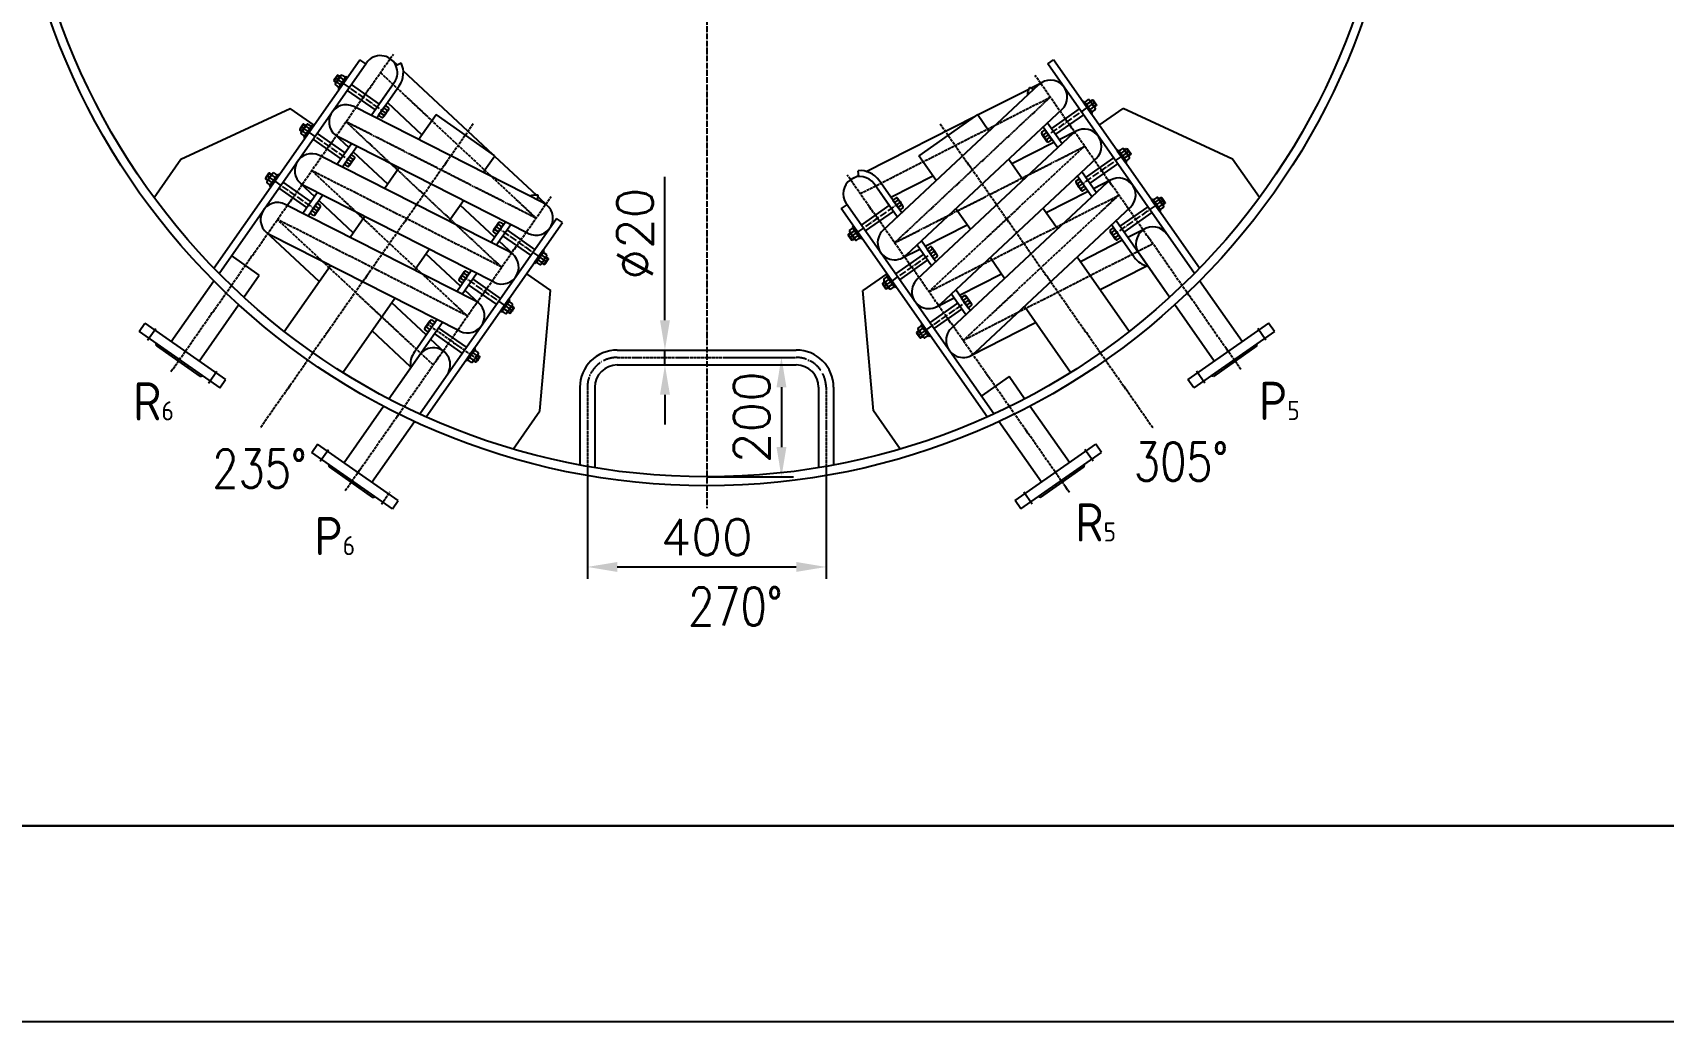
# Model space of a CAD drawing. Header units: millimetres. Extents: x 352 to 14123, y 79 to 19556.
# Drawn here: x 2579 to 5311, y 79 to 1736 of the extents above; entities that cross this region are included whole.
import ezdxf

# ---------------------------------------------------------------- set-up
doc = ezdxf.new("R2010")
doc.units = ezdxf.units.MM
doc.linetypes.add('ACAD_ISO04W100', pattern=[30.5, 24, -3, 0.5, -3])
doc.layers.add('1轮廓实线层', color=7, linetype='Continuous', lineweight=30)
for name, color, linetype in [('2细线层', 4, 'Continuous'), ('LAYER1', 1, 'ACAD_ISO04W100'), ('LAYER2', 2, 'Continuous'), ('LAYER3', 3, 'Continuous')]:
    doc.layers.add(name, color=color, linetype=linetype)
doc.styles.add('HZ', font='txt', dxfattribs={"bigfont": 'hztxt'})
doc.styles.get("Standard").update_dxf_attribs({"font": 'txt.shx', "bigfont": 'gbcbig.shx'})
doc.dimstyles.new('1', dxfattribs={"dimtxt": 60, "dimasz": 50, "dimexe": 20, "dimexo": 0, "dimgap": 20, "dimtad": 1, "dimdec": 0, "dimdsep": 46, "dimlunit": 6, "dimtxsty": 'HZ', "dimcen": 2.5, "dimclrt": 2, "dimadec": 0, "dimazin": 0, "dimtfac": 1, "dimtdec": 0, "dimtmove": 0, "dimatfit": 3, "dimfxl": 1, "dimtolj": 1, "dimtzin": 0, "dimarcsym": 0})

# ---------------------------------------------------------------- blocks, each defined once
blk = doc.blocks.new('*D23')
at = {"layer": 'DEFPOINTS', "color": 0, "linetype": 'ByBlock', "transparency": 16777216}
for p in [(3638.2, 1203.8), (3638.2, 1203.8), (3638.2, 1178.8)]:
    blk.add_point(p, dxfattribs=at)
at = {"layer": 'LAYER3', "color": 0, "linetype": 'ByBlock', "lineweight": -2, "transparency": 16777216}
for p, q in [((3638.2, 1253.8), (3638.2, 1493.8)), ((3638.2, 1203.8), (3658.2, 1203.8)), ((3638.2, 1178.8), (3638.2, 1203.8)), ((3638.2, 1178.8), (3658.2, 1178.8)), ((3638.2, 1128.8), (3638.2, 1078.8))]:
    blk.add_line(p, q, dxfattribs=at)
at = {"layer": 'LAYER3', "color": 0, "linetype": 'ByBlock', "transparency": 16777216}
for points in [[(3629.9, 1253.8), (3646.6, 1253.8), (3638.2, 1203.8)], [(3629.9, 1128.8), (3646.6, 1128.8), (3638.2, 1178.8)]]:
    blk.add_solid(points, dxfattribs=at)
at = {"layer": 'LAYER3', "color": 2, "linetype": 'ByBlock', "transparency": 16777216, "insert": (3588.2, 1398.8), "char_height": 60, "attachment_point": 5, "rotation": 90, "style": 'HZ'}
blk.add_mtext('\\A1;%%c20', dxfattribs=at)
blk = doc.blocks.new('*D24')
at = {"layer": 'DEFPOINTS', "color": 0, "linetype": 'ByBlock', "transparency": 16777216}
for p in [(3508.2, 1008.8), (3908.2, 1008.8), (3908.2, 840.3)]:
    blk.add_point(p, dxfattribs=at)
at = {"layer": 'LAYER3', "color": 0, "linetype": 'ByBlock', "lineweight": -2, "transparency": 16777216}
for p, q in [((3508.2, 1008.8), (3508.2, 820.3)), ((3908.2, 1008.8), (3908.2, 820.3)), ((3558.2, 840.3), (3858.2, 840.3))]:
    blk.add_line(p, q, dxfattribs=at)
at = {"layer": 'LAYER3', "color": 0, "linetype": 'ByBlock', "transparency": 16777216}
for points in [[(3558.2, 848.6), (3558.2, 832), (3508.2, 840.3)], [(3858.2, 848.6), (3858.2, 832), (3908.2, 840.3)]]:
    blk.add_solid(points, dxfattribs=at)
at = {"layer": 'LAYER3', "color": 2, "linetype": 'ByBlock', "transparency": 16777216, "insert": (3708.2, 890.3), "char_height": 60, "attachment_point": 5, "style": 'HZ'}
blk.add_mtext('\\A1;400', dxfattribs=at)
blk = doc.blocks.new('*D25')
at = {"layer": 'DEFPOINTS', "color": 0, "linetype": 'ByBlock', "transparency": 16777216}
for p in [(3744.2, 1191.3), (3708.2, 991.3), (3833.4, 991.3)]:
    blk.add_point(p, dxfattribs=at)
at = {"layer": 'LAYER3', "color": 0, "linetype": 'ByBlock', "lineweight": -2, "transparency": 16777216}
for p, q in [((3744.2, 1191.3), (3853.4, 1191.3)), ((3833.4, 1141.3), (3833.4, 1041.3)), ((3708.2, 991.3), (3853.4, 991.3))]:
    blk.add_line(p, q, dxfattribs=at)
at = {"layer": 'LAYER3', "color": 0, "linetype": 'ByBlock', "transparency": 16777216}
for points in [[(3825.1, 1141.3), (3841.8, 1141.3), (3833.4, 1191.3)], [(3825.1, 1041.3), (3841.8, 1041.3), (3833.4, 991.3)]]:
    blk.add_solid(points, dxfattribs=at)
at = {"layer": 'LAYER3', "color": 2, "linetype": 'ByBlock', "transparency": 16777216, "insert": (3783.4, 1091.3), "char_height": 60, "attachment_point": 5, "rotation": 90, "style": 'HZ'}
blk.add_mtext('\\A1;200', dxfattribs=at)

msp = doc.modelspace()

# ---------------------------------------------------------------- linework, layer by layer
at = {"layer": '1轮廓实线层'}
msp.add_line((1171.25655, 406.78891), (13795.01262, 406.78891), dxfattribs=at)
at = {"layer": '2细线层'}
msp.add_line((351.53213, 78.89914), (14122.90239, 78.89914), dxfattribs=at)
at = {"layer": 'LAYER1', "ltscale": 0.4}
msp.add_line((3708.20804, 3381.00148), (3708.20804, 939.07916), dxfattribs=at)
at = {"layer": 'LAYER1', "ltscale": 0.2}
for p, q in [((2810.64337, 1167.53379), (3183.23633, 1699.65167)), ((3161.47974, 1668.58005), (3422.18417, 1424.69031)), ((4603.31645, 1171.04169), (4258.24153, 1663.85975)), ((3965.41035, 1465.85177), (4283.7579, 1627.41859)), ((3317.06997, 1582.6788), (2959.95225, 1072.66184)), ((4099.34611, 1582.6788), (4456.46384, 1072.66184)), ((4341.11555, 1545.50338), (4080.41113, 1301.61365)), ((3046.47897, 1504.34193), (3307.18339, 1260.45219)), ((3364.82652, 1342.77511), (3046.47897, 1504.34193)), ((4316.24672, 964.80551), (3943.65377, 1496.92339)), ((3102.62562, 968.31341), (3447.70054, 1461.13147)), ((4080.41113, 1301.61365), (4398.75868, 1463.18047)), ((4398.47319, 1463.58818), (4137.76877, 1219.69844)), ((3250.11123, 1178.9447), (2989.12133, 1422.42672)), ((3307.46888, 1260.8599), (2989.12133, 1422.42672)), ((4455.83084, 1381.67298), (4137.76877, 1219.69844)), ((3239.26051, 1247.58118), (3326.43426, 1186.54147)), ((3558.20804, 1191.28186), (3858.20804, 1191.28186)), ((3508.20804, 1141.28186), (3508.20804, 1008.80669)), ((3908.20804, 1141.28186), (3908.20804, 1008.80669)), ((3163.13992, 945.77136), (3177.58161, 966.39624))]:
    msp.add_line(p, q, dxfattribs=at)
at = {"layer": 'LAYER1', "linetype": 'ACAD_ISO04W100', "ltscale": 0.5}
for p, q in [((3172.18772, 1599.7397), (3085.01397, 1660.77942)), ((4272.90718, 1558.7821), (4360.08093, 1619.82182)), ((3114.83008, 1517.8245), (3027.65633, 1578.86421)), ((4330.26483, 1476.8669), (4417.43857, 1537.90661)), ((3057.47243, 1435.9093), (2970.29869, 1496.94901)), ((4033.76146, 1452.36919), (3946.58771, 1391.32948)), ((4387.62247, 1394.95169), (4474.79622, 1455.99141)), ((3353.9758, 1411.41159), (3441.14955, 1350.37188)), ((4091.1191, 1370.45399), (4003.94536, 1309.41428)), ((3296.61816, 1329.49639), (3383.7919, 1268.45667)), ((4148.47675, 1288.53879), (4061.303, 1227.49907))]:
    msp.add_line(p, q, dxfattribs=at)
at = {"layer": 'LAYER1', "ltscale": 0.1}
for p, q in [((4283.7579, 1627.41859), (4023.05348, 1383.52885)), ((3103.83661, 1586.25713), (3364.54104, 1342.36739)), ((3422.18417, 1424.69031), (3103.83661, 1586.25713)), ((4023.05348, 1383.52885), (4341.40103, 1545.09567))]:
    msp.add_line(p, q, dxfattribs=at)
at = {"layer": 'LAYER1', "linetype": 'ACAD_ISO04W100', "ltscale": 2.5}
msp.add_line((3439.65448, 1351.41874), (3439.7003, 1351.38665), dxfattribs=at)
at = {"layer": 'LAYER1', "linetype": 'ACAD_ISO04W100'}
for p, q in [((2771.21993, 1220.1967), (2785.66162, 1240.82157)), ((4645.19615, 1220.1967), (4630.75446, 1240.82157)), ((2873.61393, 1148.49964), (2888.05563, 1169.12452)), ((4542.80215, 1148.49964), (4528.36046, 1169.12452)), ((3060.74591, 1017.46842), (3075.18761, 1038.09329)), ((4355.67017, 1017.46842), (4341.22848, 1038.09329)), ((4253.27616, 945.77136), (4238.83447, 966.39624))]:
    msp.add_line(p, q, dxfattribs=at)
at = {"layer": 'LAYER1'}
for centre, start, end in [((3558.20804, 1141.28186), 90, 180), ((3858.20804, 1141.28186), 0, 90)]:
    msp.add_arc(centre, 50, start, end, dxfattribs=at)
at = {"layer": 'LAYER2', "color": 0, "ltscale": 0.08}
for p, q in [((2882.53062, 1340.809), (3127.08814, 1690.07334)), ((2891.07434, 1332.08935), (3138.13391, 1684.92698)), ((2891.07434, 1332.08935), (3138.13391, 1684.92698)), ((3136.91796, 1683.19042), (3127.08814, 1690.07334)), ((3180.94993, 1689.39259), (3189.32014, 1681.56224)), ((3187.30951, 1680.62467), (3196.37259, 1684.85085)), ((3199.85236, 1671.70931), (3349.10757, 1532.08063)), ((4279.49812, 1683.19042), (4289.32795, 1690.07334)), ((4525.34174, 1332.08935), (4279.49812, 1683.19042)), ((4533.88547, 1340.809), (4289.32795, 1690.07334)), ((3089.3311, 1663.86041), (3083.59534, 1655.66889)), ((3083.59534, 1655.66889), (3083.84091, 1654.27616)), ((3090.72383, 1664.10598), (3083.84091, 1654.27616)), ((3087.11752, 1651.98185), (3083.84091, 1654.27616)), ((3087.6911, 1652.80101), (3084.41449, 1655.09531)), ((3086.04673, 1647.84853), (3091.69888, 1643.89085)), ((3094.8608, 1663.04041), (3086.25715, 1650.75313)), ((3086.50904, 1659.73256), (3086.46322, 1659.76465)), ((3088.91461, 1651.94429), (3094.56676, 1647.98662)), ((3090.72383, 1664.10598), (3089.3311, 1663.86041)), ((3093.42686, 1660.99253), (3090.15025, 1663.28683)), ((3104.31756, 1661.9122), (3090.55172, 1642.25255)), ((3092.5996, 1640.81861), (3090.55172, 1642.25255)), ((3094.00044, 1661.81168), (3090.72383, 1664.10598)), ((3106.36544, 1660.47826), (3092.5996, 1640.81861)), ((3094.65037, 1660.13581), (3100.30252, 1656.17814)), ((3097.51826, 1664.23157), (3103.1704, 1660.2739)), ((3106.36544, 1660.47826), (3104.31756, 1661.9122)), ((3112.7538, 1648.68043), (3159.44547, 1615.98657)), ((3146.01777, 1596.80983), (3184.82558, 1652.23312)), ((3155.02473, 1592.23864), (3193.0171, 1646.49735)), ((4264.28772, 1648.23113), (4003.58329, 1404.34139)), ((4162.11462, 1597.6429), (4247.77786, 1641.11845)), ((4255.91751, 1640.40078), (4248.86505, 1643.68939)), ((4250.93849, 1642.72253), (4270.85971, 1652.83289)), ((3105.87089, 1638.8506), (3152.56255, 1606.15675)), ((3169.9313, 1613.52742), (3158.45977, 1597.14438)), ((3175.58345, 1609.56974), (3169.9313, 1613.52742)), ((3173.36633, 1618.43315), (3231.0642, 1564.45664)), ((4338.72947, 1619.52066), (4340.77735, 1620.9546)), ((4338.72947, 1619.52066), (4352.4953, 1599.86101)), ((4340.77735, 1620.9546), (4354.54318, 1601.29495)), ((4347.57665, 1623.27397), (4341.9245, 1619.31629)), ((4350.44453, 1619.17821), (4344.79238, 1615.22053)), ((4350.2341, 1622.0828), (4358.83775, 1609.79552)), ((4351.09447, 1620.85408), (4354.37108, 1623.14838)), ((4351.66804, 1620.03492), (4354.94465, 1622.32923)), ((4354.37108, 1623.14838), (4355.7638, 1622.90281)), ((4354.37108, 1623.14838), (4361.25399, 1613.31856)), ((4355.7638, 1622.90281), (4361.49957, 1614.71129)), ((4357.40381, 1611.8434), (4360.68042, 1614.13771)), ((4357.97739, 1611.02425), (4361.25399, 1613.31856)), ((4358.58586, 1618.77496), (4358.63169, 1618.80705)), ((4361.49957, 1614.71129), (4361.25399, 1613.31856)), ((2827.19614, 1523.30021), (3010.42255, 1608.74008)), ((3050.4922, 1580.68301), (3010.42255, 1608.74008)), ((3435.08236, 1450.10461), (3116.73481, 1611.67143)), ((3164.11192, 1593.1867), (3158.45977, 1597.14438)), ((3166.9798, 1597.28246), (3161.32765, 1601.24014)), ((3175.37302, 1606.66515), (3166.76937, 1594.37786)), ((3172.71556, 1605.47398), (3167.06341, 1609.43166)), ((3174.51265, 1605.43642), (3167.62974, 1595.60659)), ((3225.4799, 1556.48144), (3254.68753, 1598.19425)), ((3352.98578, 1529.36508), (3254.68753, 1598.19425)), ((3975.59402, 1502.98051), (4157.85035, 1595.47871)), ((4303.22809, 1606.60605), (4042.52367, 1362.71631)), ((4161.72855, 1598.19425), (4063.43031, 1529.36508)), ((4181.15084, 1570.45634), (4161.72855, 1598.19425)), ((4332.3411, 1607.72283), (4285.64943, 1575.02897)), ((4339.22402, 1597.893), (4292.53235, 1565.19915)), ((4356.1803, 1610.98669), (4350.52815, 1607.02901)), ((4352.4953, 1599.86101), (4354.54318, 1601.29495)), ((4359.04818, 1606.89093), (4353.39603, 1602.93325)), ((4365.92388, 1580.68301), (4405.99353, 1608.74008)), ((4589.21994, 1523.30021), (4405.99353, 1608.74008)), ((3031.97346, 1581.9452), (3026.23769, 1573.75368)), ((3026.23769, 1573.75368), (3026.48327, 1572.36096)), ((3033.36618, 1582.19078), (3026.48327, 1572.36096)), ((3029.75988, 1570.06665), (3026.48327, 1572.36096)), ((3030.33345, 1570.8858), (3027.05684, 1573.18011)), ((3028.68908, 1565.93333), (3034.34123, 1561.97565)), ((3037.50316, 1581.1252), (3028.89951, 1568.83792)), ((3029.1514, 1577.81736), (3029.10557, 1577.84944)), ((3031.55697, 1570.02909), (3037.20911, 1566.07141)), ((3033.36618, 1582.19078), (3031.97346, 1581.9452)), ((3036.06922, 1579.07732), (3032.79261, 1581.37163)), ((3046.95991, 1579.997), (3033.19408, 1560.33735)), ((3035.24196, 1558.90341), (3033.19408, 1560.33735)), ((3036.64279, 1579.89647), (3033.36618, 1582.19078)), ((3049.00779, 1578.56305), (3035.24196, 1558.90341)), ((3037.29273, 1578.22061), (3042.94488, 1574.26293)), ((3040.16061, 1582.31637), (3045.81276, 1578.35869)), ((3049.00779, 1578.56305), (3046.95991, 1579.997)), ((3055.39616, 1566.76522), (3102.08783, 1534.07137)), ((3084.36643, 1565.44459), (3108.34713, 1543.01058)), ((3409.28597, 1399.27601), (3090.93842, 1560.84283)), ((4321.64536, 1566.31592), (4060.94094, 1322.42618)), ((4269.51146, 1568.61214), (4275.16361, 1572.56981)), ((4269.72189, 1565.70754), (4278.32553, 1553.42026)), ((4270.58225, 1564.47881), (4277.46517, 1554.64899)), ((4296.20635, 1542.51766), (4271.87132, 1577.27169)), ((4272.37934, 1564.51638), (4278.03149, 1568.47405)), ((4275.16361, 1572.56981), (4286.63514, 1556.18677)), ((4278.11511, 1556.32486), (4283.76725, 1560.28253)), ((4303.58243, 1549.418), (4279.24739, 1584.17203)), ((4328.18228, 1570.89985), (4298.96064, 1556.0186)), ((3048.51324, 1556.9354), (3095.20491, 1524.24154)), ((3088.66012, 1514.89462), (3112.99516, 1549.64866)), ((3097.66709, 1510.32343), (3122.00213, 1545.07747)), ((3112.57365, 1531.61221), (3101.10212, 1515.22917)), ((3118.2258, 1527.65453), (3112.57365, 1531.61221)), ((3115.7232, 1536.11024), (3173.42107, 1482.13372)), ((4289.96175, 1551.43588), (4219.56976, 1515.58844)), ((4280.98299, 1552.2291), (4286.63514, 1556.18677)), ((4396.08711, 1537.60545), (4398.13499, 1539.03939)), ((4396.08711, 1537.60545), (4409.85294, 1517.9458)), ((4398.13499, 1539.03939), (4411.90082, 1519.37974)), ((4404.93429, 1541.35877), (4399.28214, 1537.40109)), ((4407.80217, 1537.26301), (4402.15003, 1533.30533)), ((4407.59175, 1540.1676), (4416.19539, 1527.88032)), ((4408.45211, 1538.93887), (4411.72872, 1541.23318)), ((4409.02569, 1538.11972), (4412.3023, 1540.41403)), ((4411.72872, 1541.23318), (4418.61164, 1531.40335)), ((4411.72872, 1541.23318), (4413.12145, 1540.9876)), ((4413.12145, 1540.9876), (4418.85721, 1532.79608)), ((4414.76145, 1529.9282), (4418.03806, 1532.22251)), ((4415.33503, 1529.10905), (4418.61164, 1531.40335)), ((4415.9435, 1536.85975), (4415.98933, 1536.89184)), ((4418.85721, 1532.79608), (4418.61164, 1531.40335)), ((2782.31739, 1459.20671), (2827.19614, 1523.30021)), ((3377.72471, 1368.18941), (3059.37716, 1529.75623)), ((3106.75427, 1511.27149), (3101.10212, 1515.22917)), ((3109.62216, 1515.36725), (3103.97001, 1519.32493)), ((3118.01537, 1524.74994), (3109.41173, 1512.46266)), ((3115.35792, 1523.55877), (3109.70577, 1527.51645)), ((3117.15501, 1523.52121), (3110.27209, 1513.69139)), ((3168.12226, 1474.56623), (3192.4573, 1509.32027)), ((3333.56348, 1501.62717), (3352.98578, 1529.36508)), ((3352.59971, 1528.81372), (3422.75193, 1463.18612)), ((3962.92642, 1494.24332), (3962.05486, 1504.20527)), ((4092.63794, 1487.65226), (4063.43031, 1529.36508)), ((4360.58574, 1524.69085), (4099.88131, 1280.80111)), ((4238.50849, 1488.54114), (4214.17345, 1523.29518)), ((4389.69874, 1525.80762), (4343.00708, 1493.11377)), ((4396.58166, 1515.9778), (4349.89, 1483.28394)), ((4413.53794, 1529.07149), (4407.88579, 1525.11381)), ((4409.85294, 1517.9458), (4411.90082, 1519.37974)), ((4416.40582, 1524.97573), (4410.75367, 1521.01805)), ((4634.09869, 1459.20671), (4589.21994, 1523.30021)), ((2974.61581, 1500.03), (2968.88005, 1491.83848)), ((2968.88005, 1491.83848), (2969.12562, 1490.44575)), ((2976.00854, 1500.27558), (2969.12562, 1490.44575)), ((2972.40223, 1488.15145), (2969.12562, 1490.44575)), ((2972.97581, 1488.9706), (2969.6992, 1491.2649)), ((2971.33144, 1484.01812), (2976.98359, 1480.06045)), ((2980.14551, 1499.21), (2971.54187, 1486.92272)), ((2971.79376, 1495.90215), (2971.74793, 1495.93424)), ((2974.19932, 1488.11388), (2979.85147, 1484.15621)), ((2976.00854, 1500.27558), (2974.61581, 1500.03)), ((2978.71157, 1497.16212), (2975.43496, 1499.45642)), ((2989.60227, 1498.08179), (2975.83644, 1478.42214)), ((2977.88432, 1476.9882), (2975.83644, 1478.42214)), ((2979.28515, 1497.98127), (2976.00854, 1500.27558)), ((2991.65015, 1496.64785), (2977.88432, 1476.9882)), ((2979.93509, 1496.3054), (2985.58724, 1492.34773)), ((2982.80297, 1500.40116), (2988.45512, 1496.44349)), ((2991.65015, 1496.64785), (2989.60227, 1498.08179)), ((2998.03852, 1484.85002), (3044.73018, 1452.15616)), ((3027.00878, 1483.52939), (3050.98948, 1461.09537)), ((3351.92833, 1317.36081), (3033.58078, 1478.92762)), ((3952.51216, 1491.26607), (3962.73306, 1496.45335)), ((4015.15988, 1444.49032), (3988.75619, 1482.1987)), ((4027.56399, 1426.7754), (3988.75619, 1482.1987)), ((4034.94007, 1433.67574), (3996.94771, 1487.93446)), ((4016.59847, 1459.87026), (4087.05364, 1495.62746)), ((4379.003, 1484.40072), (4118.29858, 1240.51098)), ((4326.8691, 1486.69693), (4332.52125, 1490.65461)), ((4327.07953, 1483.79234), (4335.68318, 1471.50506)), ((4327.93989, 1482.56361), (4334.82281, 1472.73379)), ((4353.564, 1460.60245), (4329.22896, 1495.35649)), ((4329.73698, 1482.60117), (4335.38913, 1486.55885)), ((4332.52125, 1490.65461), (4343.99278, 1474.27157)), ((4335.47275, 1474.40965), (4341.1249, 1478.36733)), ((4360.94007, 1467.50279), (4336.60503, 1502.25683)), ((4385.53993, 1488.98465), (4356.31828, 1474.1034)), ((2991.1556, 1475.0202), (3037.84727, 1442.32634)), ((3031.30248, 1432.97942), (3055.63752, 1467.73345)), ((3040.30945, 1428.40823), (3064.64448, 1463.16226)), ((3055.21601, 1449.69701), (3043.74448, 1433.31397)), ((3060.86816, 1445.73933), (3055.21601, 1449.69701)), ((3058.36556, 1454.19503), (3116.06342, 1400.21851)), ((3276.20584, 1419.71197), (3300.54088, 1454.466)), ((3424.86146, 1455.29189), (3425.53966, 1463.04381)), ((3425.34027, 1460.76472), (3441.65435, 1445.50285)), ((4189.12409, 1096.66721), (3942.06452, 1449.50484)), ((4025.68566, 1458.9222), (4020.03351, 1454.96452)), ((4020.03351, 1454.96452), (4031.50504, 1438.58148)), ((4028.55354, 1454.82644), (4022.90139, 1450.86876)), ((4028.34311, 1457.73103), (4036.94676, 1445.44375)), ((4029.20348, 1456.50231), (4036.08639, 1446.67248)), ((4347.31939, 1469.52067), (4276.92741, 1433.67324)), ((4338.34063, 1470.31389), (4343.99278, 1474.27157)), ((4455.49263, 1457.12419), (4469.25847, 1437.46454)), ((4462.29194, 1459.44356), (4456.63979, 1455.48588)), ((4465.15982, 1455.3478), (4459.50767, 1451.39012)), ((4464.94939, 1458.2524), (4473.55304, 1445.96511)), ((4465.80976, 1457.02367), (4469.08636, 1459.31797)), ((4466.38333, 1456.20452), (4469.65994, 1458.49882)), ((4469.08636, 1459.31797), (4470.47909, 1459.0724)), ((4469.08636, 1459.31797), (4475.96928, 1449.48815)), ((4470.47909, 1459.0724), (4476.21486, 1450.88088)), ((4472.1191, 1448.013), (4475.3957, 1450.3073)), ((4472.69267, 1447.19384), (4475.96928, 1449.48815)), ((4473.30115, 1454.94455), (4473.34697, 1454.97664)), ((4476.21486, 1450.88088), (4475.96928, 1449.48815)), ((3320.36707, 1286.2742), (3002.01952, 1447.84102)), ((3049.39663, 1429.35629), (3043.74448, 1433.31397)), ((3052.26451, 1433.45205), (3046.61236, 1437.40973)), ((3060.65773, 1442.83474), (3052.05408, 1430.54746)), ((3058.00028, 1441.64357), (3052.34813, 1445.60125)), ((3059.79737, 1441.60601), (3052.91445, 1431.77618)), ((3110.76461, 1392.65103), (3135.09965, 1427.40506)), ((3227.292, 1096.66721), (3456.72257, 1424.32803)), ((3352.90561, 1392.87298), (3295.14456, 1446.75927)), ((3466.55239, 1417.44511), (3456.72257, 1424.32803)), ((3943.28047, 1447.76829), (3933.45064, 1440.88537)), ((4178.00816, 1091.62104), (3933.45064, 1440.88537)), ((3967.44463, 1413.25829), (4014.13629, 1445.95215)), ((3974.32754, 1403.42847), (4021.01921, 1436.12233)), ((4034.2893, 1446.63492), (4028.63715, 1442.67724)), ((4037.15718, 1442.53916), (4031.50504, 1438.58148)), ((4149.99558, 1405.73706), (4125.66054, 1440.49109)), ((4417.94338, 1442.77564), (4157.23896, 1198.8859)), ((4295.86613, 1406.62594), (4271.53109, 1441.37997)), ((4447.05639, 1443.89242), (4400.36472, 1411.19856)), ((4453.93931, 1434.06259), (4407.24764, 1401.36874)), ((4470.89558, 1447.15628), (4465.24343, 1443.1986)), ((4467.21059, 1436.0306), (4469.25847, 1437.46454)), ((4473.76346, 1443.06052), (4468.11132, 1439.10284)), ((3058.80328, 1318.44256), (2969.67989, 1401.58732)), ((3294.57069, 1235.4456), (2976.22314, 1397.01242)), ((3238.40792, 1091.62104), (3466.55239, 1417.44511)), ((3346.66101, 1383.95477), (3370.99605, 1418.7088)), ((3350.58008, 1401.58156), (3356.23223, 1397.62388)), ((3359.39415, 1416.77343), (3350.7905, 1404.48615)), ((3358.53379, 1415.5447), (3351.65087, 1405.71488)), ((3353.44796, 1405.67732), (3359.10011, 1401.71964)), ((3355.66797, 1379.38358), (3380.00301, 1414.13761)), ((3367.70375, 1414.00692), (3356.23223, 1397.62388)), ((3359.18372, 1413.86884), (3364.83587, 1409.91116)), ((3362.0516, 1417.9646), (3367.70375, 1414.00692)), ((3413.40972, 1362.47087), (3366.71805, 1395.16472)), ((3420.29264, 1372.30069), (3373.60097, 1404.99455)), ((3945.41465, 1397.83274), (3945.16907, 1396.44001)), ((3945.16907, 1396.44001), (3950.90484, 1388.24849)), ((3948.69126, 1400.12704), (3945.41465, 1397.83274)), ((3945.41465, 1397.83274), (3952.29757, 1388.00291)), ((3949.26483, 1399.30789), (3945.98823, 1397.01359)), ((3947.62047, 1404.26037), (3953.27262, 1408.21804)), ((3947.83089, 1401.35577), (3956.43454, 1389.06849)), ((3950.48835, 1400.16461), (3956.1405, 1404.12228)), ((3954.17334, 1411.29029), (3952.12546, 1409.85635)), ((3952.12546, 1409.85635), (3965.8913, 1390.1967)), ((3954.17334, 1411.29029), (3967.93918, 1391.63064)), ((3956.22411, 1391.97309), (3961.87626, 1395.93076)), ((4074.2416, 1377.54734), (4144.69677, 1413.30454)), ((4384.22675, 1404.78173), (4389.8789, 1408.73941)), ((4384.43717, 1401.87713), (4393.04082, 1389.58985)), ((4385.29754, 1400.64841), (4392.18046, 1390.81858)), ((4424.29348, 1359.59028), (4386.5866, 1413.44129)), ((4387.09463, 1400.68597), (4392.74678, 1404.64364)), ((4389.8789, 1408.73941), (4401.35042, 1392.35636)), ((4392.83039, 1392.49445), (4398.48254, 1396.45212)), ((4483.73624, 1292.13169), (4393.96268, 1420.34163)), ((4442.89757, 1407.06944), (4413.67593, 1392.18819)), ((3218.8482, 1337.79676), (3243.18323, 1372.5508)), ((3384.26796, 1363.6145), (3360.28976, 1385.98418)), ((3435.6118, 1368.89875), (3421.84596, 1349.2391)), ((3433.56392, 1370.33269), (3435.6118, 1368.89875)), ((3440.11679, 1363.30276), (3434.46465, 1367.26044)), ((3948.08278, 1392.37634), (3948.03696, 1392.34425)), ((3950.90484, 1388.24849), (3952.29757, 1388.00291)), ((3955.0006, 1391.11637), (3951.72399, 1388.82207)), ((3955.57418, 1390.29722), (3952.29757, 1388.00291)), ((3959.092, 1387.87733), (3964.74414, 1391.835)), ((3967.93918, 1391.63064), (3965.8913, 1390.1967)), ((4035.95167, 1358.11455), (4065.23464, 1372.97615)), ((4084.92164, 1344.8602), (4060.5866, 1379.61424)), ((4092.29771, 1351.76054), (4067.96268, 1386.51458)), ((4083.0433, 1377.007), (4077.39115, 1373.04932)), ((4077.39115, 1373.04932), (4088.86268, 1356.66628)), ((4085.91118, 1372.91124), (4080.25903, 1368.95356)), ((4085.70075, 1375.81583), (4094.3044, 1363.52855)), ((4086.56112, 1374.5871), (4093.44404, 1364.75728)), ((4404.67704, 1387.60547), (4334.28505, 1351.75803)), ((4395.69827, 1388.39869), (4401.35042, 1392.35636)), ((2958.63562, 1329.20039), (2911.94396, 1361.89425)), ((3000.3444, 1234.95462), (3077.74201, 1345.48986)), ((3295.54797, 1310.95778), (3237.78692, 1364.84406)), ((3419.79808, 1350.67304), (3421.84596, 1349.2391)), ((3428.64527, 1346.91972), (3422.99312, 1350.8774)), ((3431.51315, 1351.01548), (3425.861, 1354.97316)), ((3439.90637, 1360.39817), (3431.30272, 1348.11089)), ((3437.24891, 1359.207), (3431.59676, 1363.16468)), ((3432.16309, 1349.33962), (3435.43969, 1347.04531)), ((3432.73666, 1350.15877), (3436.01327, 1347.86446)), ((3442.32261, 1356.87514), (3435.43969, 1347.04531)), ((3436.83242, 1347.29089), (3435.43969, 1347.04531)), ((3442.56819, 1355.48241), (3436.83242, 1347.29089)), ((3438.47243, 1358.35029), (3441.74903, 1356.05598)), ((3439.046, 1359.16944), (3442.32261, 1356.87514)), ((3442.32261, 1356.87514), (3442.56819, 1355.48241)), ((4024.80227, 1331.34309), (4071.49394, 1364.03695)), ((4031.68519, 1321.51327), (4078.37685, 1354.20712)), ((4091.64695, 1364.71972), (4085.9948, 1360.76204)), ((4094.51483, 1360.62396), (4088.86268, 1356.66628)), ((4207.35322, 1323.82185), (4183.01819, 1358.57589)), ((4416.07168, 1234.95462), (4328.88874, 1359.46477)), ((4445.69844, 1344.53022), (4367.30121, 1304.60607)), ((4483.73624, 1292.13169), (4432.485, 1365.32605)), ((2811.0526, 1217.80645), (2882.33219, 1319.60426)), ((2932.67984, 1292.13169), (2958.63562, 1329.20039)), ((3289.30336, 1302.03956), (3313.6384, 1336.7936)), ((3293.22243, 1319.66635), (3298.87458, 1315.70868)), ((3302.03651, 1334.85823), (3293.43286, 1322.57095)), ((3301.17614, 1333.6295), (3294.29322, 1323.79968)), ((3296.09031, 1323.76211), (3301.74246, 1319.80444)), ((3298.31033, 1297.46837), (3322.64537, 1332.22241)), ((3310.34611, 1332.09172), (3298.87458, 1315.70868)), ((3301.82608, 1331.95363), (3307.47823, 1327.99596)), ((3304.69396, 1336.04939), (3310.34611, 1332.09172)), ((3356.05207, 1280.55566), (3309.36041, 1313.24952)), ((3362.93499, 1290.38549), (3316.24332, 1323.07934)), ((3406.3695, 1331.49504), (3446.43916, 1303.43796)), ((4010.04658, 1331.49504), (3969.97692, 1303.43796)), ((4002.77229, 1315.91753), (4002.52672, 1314.52481)), ((4002.52672, 1314.52481), (4008.26248, 1306.33329)), ((4006.0489, 1318.21184), (4002.77229, 1315.91753)), ((4002.77229, 1315.91753), (4009.65521, 1306.08771)), ((4006.62248, 1317.39269), (4003.34587, 1315.09838)), ((4004.97811, 1322.34516), (4010.63026, 1326.30284)), ((4005.18854, 1319.44057), (4013.79218, 1307.15329)), ((4007.84599, 1318.2494), (4013.49814, 1322.20708)), ((4011.53099, 1329.37508), (4009.48311, 1327.94114)), ((4009.48311, 1327.94114), (4023.24894, 1308.28149)), ((4011.53099, 1329.37508), (4025.29682, 1309.71544)), ((4013.58176, 1310.05788), (4019.23391, 1314.01556)), ((4131.59924, 1295.63214), (4202.05441, 1331.38934)), ((4605.36348, 1217.80645), (4534.08389, 1319.60426)), ((3098.64265, 1166.12545), (3185.82559, 1290.63559)), ((3326.91031, 1281.6993), (3302.93212, 1304.06897)), ((3378.25415, 1286.98354), (3364.48832, 1267.32389)), ((3376.20627, 1288.41748), (3378.25415, 1286.98354)), ((3382.75915, 1281.38756), (3377.107, 1285.34524)), ((3428.81906, 1102.03931), (3446.43916, 1303.43796)), ((3987.59702, 1102.03931), (3969.97692, 1303.43796)), ((4005.44043, 1310.46113), (4005.3946, 1310.42905)), ((4008.26248, 1306.33329), (4009.65521, 1306.08771)), ((4012.35824, 1309.20117), (4009.08163, 1306.90686)), ((4012.93182, 1308.38202), (4009.65521, 1306.08771)), ((4016.44964, 1305.96212), (4022.10179, 1309.9198)), ((4025.29682, 1309.71544), (4023.24894, 1308.28149)), ((4093.30932, 1276.19935), (4122.59228, 1291.06095)), ((4142.27928, 1262.945), (4117.94424, 1297.69903)), ((4149.65536, 1269.84534), (4125.32032, 1304.59937)), ((4140.40094, 1295.09179), (4134.74879, 1291.13411)), ((4134.74879, 1291.13411), (4146.22032, 1274.75107)), ((4143.26883, 1290.99603), (4137.61668, 1287.03835)), ((4143.0584, 1293.90063), (4151.66204, 1281.61334)), ((4143.91876, 1292.6719), (4150.80168, 1282.84207)), ((2857.74426, 1185.1126), (2924.00477, 1279.74241)), ((3362.44044, 1268.75783), (3364.48832, 1267.32389)), ((3371.28762, 1265.00452), (3365.63547, 1268.9622)), ((3374.1555, 1269.10028), (3368.50336, 1273.05796)), ((3382.54872, 1278.48297), (3373.94508, 1266.19569)), ((3379.89127, 1277.2918), (3374.23912, 1281.24948)), ((3374.80544, 1267.42441), (3378.08205, 1265.13011)), ((3375.37902, 1268.24357), (3378.65563, 1265.94926)), ((3384.96497, 1274.95993), (3378.08205, 1265.13011)), ((3379.47478, 1265.37568), (3378.08205, 1265.13011)), ((3385.21054, 1273.5672), (3379.47478, 1265.37568)), ((3381.11478, 1276.43509), (3384.39139, 1274.14078)), ((3381.68836, 1277.25424), (3384.96497, 1274.95993)), ((3382.29683, 1269.50353), (3382.34266, 1269.47144)), ((3384.96497, 1274.95993), (3385.21054, 1273.5672)), ((4082.15991, 1249.42789), (4128.85158, 1282.12174)), ((4089.04283, 1239.59806), (4135.7345, 1272.29192)), ((4149.00459, 1282.80451), (4143.35244, 1278.84683)), ((4151.87247, 1278.70875), (4146.22032, 1274.75107)), ((4317.77344, 1166.12545), (4240.37583, 1276.66069)), ((4558.67182, 1185.1126), (4492.41131, 1279.74241)), ((4558.67182, 1185.1126), (4492.41131, 1279.74241)), ((2757.06759, 1234.854), (2766.81839, 1248.77958)), ((2757.06759, 1234.854), (2892.22768, 1140.21388)), ((2766.81839, 1248.77958), (2901.97848, 1154.13947)), ((3211.74297, 1175.76246), (3147.41312, 1235.7769)), ((3175.51416, 1122.09727), (3265.28772, 1250.3072)), ((3218.57388, 1201.02739), (3256.28076, 1254.87839)), ((3235.86479, 1237.75115), (3241.51694, 1233.79347)), ((3244.67886, 1252.94302), (3236.07522, 1240.65574)), ((3243.8185, 1251.7143), (3236.93558, 1241.88447)), ((3238.73267, 1241.84691), (3244.38482, 1237.88923)), ((3252.98847, 1250.17651), (3241.51694, 1233.79347)), ((3244.46844, 1250.03843), (3250.12058, 1246.08075)), ((3247.33632, 1254.13419), (3252.98847, 1250.17651)), ((3298.69443, 1198.64046), (3252.00276, 1231.33432)), ((3305.57735, 1208.47028), (3258.88568, 1241.16414)), ((4060.12994, 1234.00233), (4059.88436, 1232.6096)), ((4059.88436, 1232.6096), (4065.62013, 1224.41808)), ((4063.40655, 1236.29664), (4060.12994, 1234.00233)), ((4060.12994, 1234.00233), (4067.01285, 1224.17251)), ((4063.98012, 1235.47748), (4060.70351, 1233.18318)), ((4062.33575, 1240.42996), (4067.9879, 1244.38764)), ((4062.54618, 1237.52536), (4071.14983, 1225.23808)), ((4065.20364, 1236.3342), (4070.85578, 1240.29187)), ((4068.88863, 1247.45988), (4066.84075, 1246.02594)), ((4066.84075, 1246.02594), (4080.60658, 1226.36629)), ((4068.88863, 1247.45988), (4082.65446, 1227.80023)), ((4070.9394, 1228.14268), (4076.59155, 1232.10035)), ((4259.31455, 1249.61339), (4150.70203, 1194.30197)), ((4649.59769, 1248.77958), (4514.43761, 1154.13947)), ((4659.34849, 1234.854), (4524.18841, 1140.21388)), ((4659.34849, 1234.854), (4649.59769, 1248.77958)), ((2786.47464, 1210.60064), (2785.73791, 1214.77882)), ((2786.47464, 1210.60064), (2859.37917, 1159.55233)), ((3269.55267, 1199.7841), (3245.57448, 1222.15377)), ((3320.89651, 1205.06834), (3307.13068, 1185.40869)), ((3318.84863, 1206.50228), (3320.89651, 1205.06834)), ((3325.40151, 1199.47236), (3319.74936, 1203.43003)), ((3558.20804, 1203.78186), (3858.20804, 1203.78186)), ((4062.79807, 1228.54593), (4062.75224, 1228.51384)), ((4065.62013, 1224.41808), (4067.01285, 1224.17251)), ((4069.71589, 1227.28596), (4066.43928, 1224.99166)), ((4070.28946, 1226.46681), (4067.01285, 1224.17251)), ((4073.80728, 1224.04692), (4079.45943, 1228.00459)), ((4082.65446, 1227.80023), (4080.60658, 1226.36629)), ((4629.94145, 1210.60064), (4557.03691, 1159.55233)), ((4629.94145, 1210.60064), (4630.67817, 1214.77882)), ((3175.51416, 1122.09727), (3226.7654, 1195.29163)), ((3305.0828, 1186.84263), (3307.13068, 1185.40869)), ((3313.92998, 1183.08931), (3308.27783, 1187.04699)), ((3316.79786, 1187.18507), (3311.14571, 1191.14275)), ((3325.19108, 1196.56776), (3316.58743, 1184.28048)), ((3322.53363, 1195.3766), (3316.88148, 1199.33427)), ((3317.4478, 1185.50921), (3320.72441, 1183.2149)), ((3318.02137, 1186.32836), (3321.29798, 1184.03406)), ((3327.60732, 1193.04473), (3320.72441, 1183.2149)), ((3322.11713, 1183.46048), (3320.72441, 1183.2149)), ((3327.8529, 1191.652), (3322.11713, 1183.46048)), ((3323.75714, 1194.51988), (3327.03375, 1192.22558)), ((3324.33072, 1195.33903), (3327.60732, 1193.04473)), ((3324.93919, 1187.58833), (3324.98502, 1187.55624)), ((3327.60732, 1193.04473), (3327.8529, 1191.652)), ((3558.20804, 1178.78186), (3858.20804, 1178.78186)), ((2859.37917, 1159.55233), (2863.55735, 1160.28906)), ((2892.22768, 1140.21388), (2901.97848, 1154.13947)), ((4214.94614, 1159.16597), (4168.25447, 1126.47211)), ((4240.90192, 1122.09727), (4214.94614, 1159.16597)), ((4524.18841, 1140.21388), (4514.43761, 1154.13947)), ((4557.03691, 1159.55233), (4552.85873, 1160.28906)), ((3495.70804, 1141.28186), (3495.70804, 1011.08553)), ((3520.70804, 1141.28186), (3520.70804, 1006.67014)), ((3895.70804, 1141.28186), (3895.70804, 1006.67014)), ((3920.70804, 1141.28186), (3920.70804, 1011.08553)), ((3100.57858, 1015.07818), (3166.83909, 1109.70798)), ((3100.57858, 1015.07818), (3166.83909, 1109.70798)), ((3383.94031, 1037.94581), (3428.81906, 1102.03931)), ((4032.47577, 1037.94581), (3987.59702, 1102.03931)), ((4315.8375, 1015.07818), (4249.57699, 1109.70798)), ((3147.27025, 982.38432), (3218.54984, 1084.18212)), ((4269.14583, 982.38432), (4197.86624, 1084.18212)), ((3046.59358, 1032.12572), (3056.34437, 1046.0513)), ((3191.50446, 951.41119), (3056.34437, 1046.0513)), ((4224.91162, 951.41119), (4360.07171, 1046.0513)), ((4369.82251, 1032.12572), (4360.07171, 1046.0513)), ((3181.75366, 937.48561), (3046.59358, 1032.12572)), ((3076.00062, 1007.87236), (3075.2639, 1012.05054)), ((4234.66242, 937.48561), (4369.82251, 1032.12572)), ((4340.41546, 1007.87236), (4341.15219, 1012.05054)), ((3148.90516, 956.82405), (3076.00062, 1007.87236)), ((4267.51093, 956.82405), (4340.41546, 1007.87236)), ((3148.90516, 956.82405), (3153.08334, 957.56078)), ((4267.51093, 956.82405), (4263.33274, 957.56078)), ((3181.75366, 937.48561), (3191.50446, 951.41119)), ((4234.66242, 937.48561), (4224.91162, 951.41119))]:
    msp.add_line(p, q, dxfattribs=at)
at = {"layer": 'LAYER2'}
for p, q in [((3158.42189, 1614.52474), (3184.82558, 1652.23312)), ((4453.44475, 1455.69025), (4455.49263, 1457.12419)), ((4453.44475, 1455.69025), (4467.21059, 1436.0306)), ((3433.56392, 1370.33269), (3419.79808, 1350.67304)), ((3376.20627, 1288.41748), (3362.44044, 1268.75783)), ((3238.19032, 1229.04257), (3180.42928, 1282.92886)), ((3318.84863, 1206.50228), (3305.0828, 1186.84263))]:
    msp.add_line(p, q, dxfattribs=at)
at = {"layer": 'LAYER2', "color": 0, "ltscale": 0.08}
for radius in [1165, 1150]:
    msp.add_circle((3708.20804, 2141.28186), radius, dxfattribs=at)
for centre, radius, start, end in [((3161.47974, 1668.58005), 28.5, 325, 145), ((3161.47974, 1668.58005), 38.5, 325, 25), ((3088.58275, 1649.12473), 2.83903, 83.28726513, 206.71273487), ((3098.01165, 1651.67835), 9.10093, 111.67450785, 178.32549215), ((3097.1864, 1661.41201), 2.83903, 83.28726525, 206.71273475), ((4283.7579, 1627.41859), 38.5, 155, 175.33788216), ((4283.7579, 1627.41859), 28.5, 313.09142831, 133.09142831), ((3103.83661, 1586.25713), 28.5, 63.09142831, 243.09142831), ((4347.90851, 1620.4544), 2.83903, 333.28726525, 96.71273475), ((4347.08326, 1610.72075), 9.10093, 1.67450785, 68.32549215), ((3164.44378, 1596.00626), 2.83903, 263.28726513, 26.71273487), ((3163.61852, 1605.73992), 9.10093, 291.67450785, 358.32549215), ((3173.04742, 1608.29355), 2.83903, 263.28726525, 26.71273475), ((4356.51215, 1608.16712), 2.83903, 333.28726513, 96.71273487), ((3031.22511, 1567.20952), 2.83903, 83.28726513, 206.71273487), ((3040.65401, 1569.76315), 9.10093, 111.67450785, 178.32549215), ((3039.82875, 1579.4968), 2.83903, 83.28726525, 206.71273475), ((4272.04748, 1567.33594), 2.83903, 153.28726525, 276.71273475), ((4281.47638, 1564.78232), 9.10093, 181.67450785, 248.32549215), ((4341.11555, 1545.50338), 28.5, 313.09142831, 133.09142831), ((3046.47897, 1504.34193), 28.5, 63.09142831, 243.09142831), ((4280.65113, 1555.04866), 2.83903, 153.28726513, 276.71273487), ((4405.26615, 1538.5392), 2.83903, 333.28726525, 96.71273475), ((4404.4409, 1528.80554), 9.10093, 1.67450785, 68.32549215), ((3107.08613, 1514.09106), 2.83903, 263.28726513, 26.71273487), ((3106.26088, 1523.82472), 9.10093, 291.67450785, 358.32549215), ((3115.68978, 1526.37834), 2.83903, 263.28726525, 26.71273475), ((3965.41035, 1465.85177), 38.5, 35, 95), ((4413.8698, 1526.25192), 2.83903, 333.28726513, 96.71273487), ((2973.86746, 1485.29432), 2.83903, 83.28726513, 206.71273487), ((2983.29636, 1487.84794), 9.10093, 111.67450785, 178.32549215), ((2982.47111, 1497.5816), 2.83903, 83.28726525, 206.71273475), ((3965.41035, 1465.85177), 28.5, 35, 215), ((4329.40513, 1485.42074), 2.83903, 153.28726525, 276.71273475), ((4338.83402, 1482.86711), 9.10093, 181.67450785, 248.32549215), ((4398.47319, 1463.58818), 28.5, 313.09142831, 133.09142831), ((2989.12133, 1422.42672), 28.5, 63.09142831, 243.09142831), ((3422.18417, 1424.69031), 28.5, 243.09142831, 63.09142831), ((3422.18417, 1424.69031), 38.5, 85, 105.33788216), ((4026.01751, 1456.10263), 2.83903, 333.28726525, 96.71273475), ((4025.19226, 1446.36898), 9.10093, 1.67450785, 68.32549215), ((4338.00877, 1473.13346), 2.83903, 153.28726513, 276.71273487), ((4462.62379, 1456.624), 2.83903, 333.28726525, 96.71273475), ((4461.79854, 1446.89034), 9.10093, 1.67450785, 68.32549215), ((3049.72849, 1432.17586), 2.83903, 263.28726513, 26.71273487), ((3048.90324, 1441.90951), 9.10093, 291.67450785, 358.32549215), ((3058.33213, 1444.46314), 2.83903, 263.28726525, 26.71273475), ((4034.62116, 1443.81535), 2.83903, 333.28726513, 96.71273487), ((4471.22744, 1444.33671), 2.83903, 333.28726513, 96.71273487), ((3353.1161, 1402.85775), 2.83903, 83.28726513, 206.71273487), ((3362.545, 1405.41138), 9.10093, 111.67450785, 178.32549215), ((3361.71975, 1415.14503), 2.83903, 83.28726525, 206.71273475), ((3950.15649, 1402.98417), 2.83903, 153.28726525, 276.71273475), ((3959.58539, 1400.43055), 9.10093, 181.67450785, 248.32549215), ((4023.05348, 1383.52885), 28.5, 133.09142831, 313.09142831), ((4386.76277, 1403.50553), 2.83903, 153.28726525, 276.71273475), ((4396.19167, 1400.95191), 9.10093, 181.67450785, 248.32549215), ((4455.83084, 1381.67298), 28.5, 35, 215), ((3364.82652, 1342.77511), 28.5, 243.09142831, 63.09142831), ((3958.76014, 1390.69689), 2.83903, 153.28726513, 276.71273487), ((4083.37516, 1374.18743), 2.83903, 333.28726525, 96.71273475), ((4082.54991, 1364.45377), 9.10093, 1.67450785, 68.32549215), ((4395.36642, 1391.21825), 2.83903, 153.28726513, 276.71273487), ((3428.97712, 1349.73929), 2.83903, 263.28726513, 26.71273487), ((3428.15187, 1359.47295), 9.10093, 291.67450785, 358.32549215), ((3437.58077, 1362.02657), 2.83903, 263.28726525, 26.71273475), ((4091.9788, 1361.90015), 2.83903, 333.28726513, 96.71273487), ((4455.83084, 1381.67298), 38.5, 215, 257.24645384), ((3295.75846, 1320.94255), 2.83903, 83.28726513, 206.71273487), ((3305.18735, 1323.49617), 9.10093, 111.67450785, 178.32549215), ((3304.3621, 1333.22983), 2.83903, 83.28726525, 206.71273475), ((4007.51413, 1321.06897), 2.83903, 153.28726525, 276.71273475), ((4016.94303, 1318.51534), 9.10093, 181.67450785, 248.32549215), ((4080.41113, 1301.61365), 28.5, 133.09142831, 313.09142831), ((3307.46888, 1260.8599), 28.5, 243.09142831, 63.09142831), ((4016.11778, 1308.78169), 2.83903, 153.28726513, 276.71273487), ((4140.7328, 1292.27223), 2.83903, 333.28726525, 96.71273475), ((4139.90755, 1282.53857), 9.10093, 1.67450785, 68.32549215), ((3371.61948, 1267.82409), 2.83903, 263.28726513, 26.71273487), ((3370.79423, 1277.55774), 9.10093, 291.67450785, 358.32549215), ((3380.22313, 1280.11137), 2.83903, 263.28726525, 26.71273475), ((4149.33645, 1279.98494), 2.83903, 333.28726513, 96.71273487), ((3238.40081, 1239.02734), 2.83903, 83.28726513, 206.71273487), ((3247.82971, 1241.58097), 9.10093, 111.67450785, 178.32549215), ((3247.00446, 1251.31462), 2.83903, 83.28726525, 206.71273475), ((4064.87178, 1239.15376), 2.83903, 153.28726525, 276.71273475), ((4074.30068, 1236.60014), 9.10093, 181.67450785, 248.32549215), ((4137.76877, 1219.69844), 28.5, 133.09142831, 313.09142831), ((3250.11123, 1178.9447), 28.5, 325, 145), ((3558.20804, 1141.28186), 62.5, 90, 180), ((3858.20804, 1141.28186), 62.5, 0, 90), ((4073.47542, 1226.86648), 2.83903, 153.28726513, 276.71273487), ((3250.11123, 1178.9447), 38.5, 145, 187.24645384), ((3314.26184, 1185.90888), 2.83903, 263.28726513, 26.71273487), ((3313.43659, 1195.64254), 9.10093, 291.67450785, 358.32549215), ((3322.86548, 1198.19616), 2.83903, 263.28726525, 26.71273475), ((3558.20804, 1141.28186), 37.5, 90, 180), ((3858.20804, 1141.28186), 37.5, 0, 90)]:
    msp.add_arc(centre, radius, start, end, dxfattribs=at)

# ---------------------------------------------------------------- texts
at = {"width": 0.8}
for s, p in [('305%%d', (4423.98941, 984.67295)), ('235%%d', (2879.92361, 973.00926)), ('270%%d', (3677.15702, 742.16033))]:
    msp.add_text(s, height=64, dxfattribs=at).set_placement(p)
at = {"layer": 'LAYER2', "linetype": 'ByBlock', "char_height": 64, "width": 570.3164912, "attachment_point": 1, "style": 'HZ'}
for s, insert in [('{\\Fisocp.shx|c0;R\\H0.5x;6}', (2747.22864, 1149.87468)), ('{\\Fisocp.shx|c0;P\\H0.5x;5}', (4633.52748, 1150.50129)), ('{\\Fisocp.shx|c0;R\\H0.5x;5}', (4325.6131, 947.04049)), ('{\\Fisocp.shx|c0;P\\H0.5x;6}', (3050.95683, 924.09937))]:
    msp.add_mtext(s, dxfattribs=dict(at, insert=insert))

# ---------------------------------------------------------------- dimensions: what is measured, and where the dimension line sits
at = {"layer": 'LAYER3', "linetype": 'ByBlock', "ltscale": 2}
dim = msp.add_linear_dim(base=(3638.21789, 1203.78186), p1=(3638.21789, 1178.78186), p2=(3638.21789, 1203.78186), angle=90, text='%%c20', dimstyle='1', dxfattribs=at)
dim.commit()
dim.dimension.update_dxf_attribs({"geometry": '*D23', "text_midpoint": (3638.21789, 1398.78186), "dimtype": 160})
dim = msp.add_linear_dim(base=(3833.43035, 991.28186), p1=(3744.22821, 1191.28186), p2=(3708.20804, 991.28186), angle=90, text='200', dimstyle='1', dxfattribs=at)
dim.commit()
dim.dimension.update_dxf_attribs({"geometry": '*D25', "text_midpoint": (3783.43035, 1091.28186)})
dim = msp.add_linear_dim(base=(3908.20804, 840.29246), p1=(3508.20804, 1008.80669), p2=(3908.20804, 1008.80669), text='400', dimstyle='1', dxfattribs=at)
dim.commit()
dim.dimension.update_dxf_attribs({"geometry": '*D24', "text_midpoint": (3708.20804, 890.29246)})

doc.saveas('drawing.dxf')
